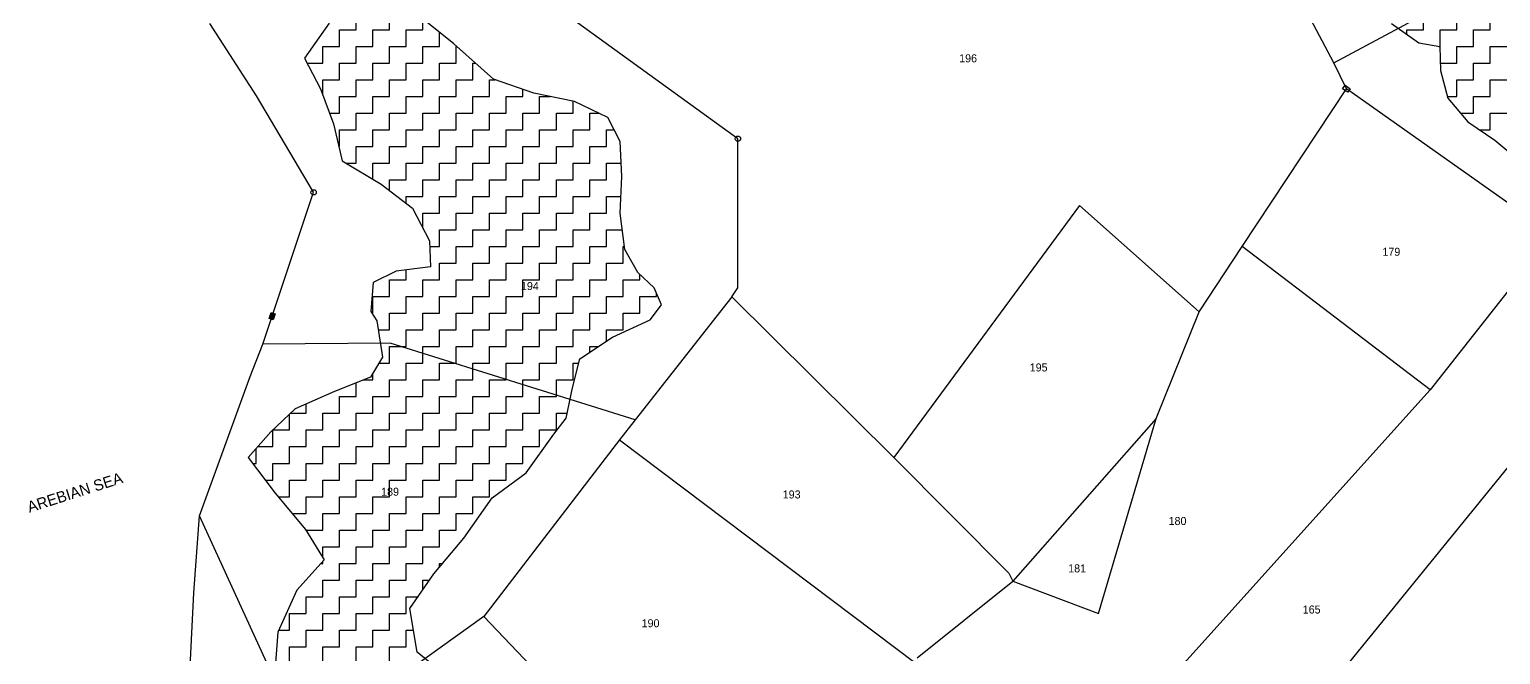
# Model space of a CAD drawing. Header units: metres. Extents: x 317022 to 318987, y 1871527 to 1873424.
# Drawn here: x 317022 to 317716, y 1872092 to 1872386 of the extents above; entities that cross this region are included whole.
import ezdxf

# ---------------------------------------------------------------- set-up
doc = ezdxf.new("R2010")
doc.units = ezdxf.units.M
for name, color, linetype in [('POLY_HATCH', 12, 'Continuous'), ('POLY_PARCEL', 6, 'Continuous'), ('TEXT_MAPOUT', 7, 'Continuous'), ('TEXT_PARCEL', 7, 'Continuous'), ('V_BOUND_LINE', 7, 'Continuous')]:
    doc.layers.add(name, color=color, linetype=linetype)
doc.styles.add('TEXT_MAP', font='')
doc.styles.get('TEXT_MAP').set_extended_font_data('Kruti Dev 050')

msp = doc.modelspace()

# ---------------------------------------------------------------- hatches: boundary and pattern name
msp.add_hatch(color=256).paths.add_polyline_path([(317138.09, 1872252.3), (317136.17, 1872252.94), (317135.25, 1872250.18), (317137.16, 1872249.53)])

# ---------------------------------------------------------------- linework, layer by layer
for points in [[(317642.71, 1872360.2), (317645.09, 1872358.51), (317643.92, 1872356.86), (317641.54, 1872358.55)], [(317135.25, 1872250.18), (317136.17, 1872252.94), (317138.09, 1872252.3), (317137.16, 1872249.53)]]:
    msp.add_lwpolyline(points, close=True)
for centre in [(317356.36, 1872334.96), (317156.25, 1872309.66)]:
    msp.add_circle(centre, 1.25)
at = {"layer": 'POLY_HATCH'}
for p, q in [((317163.56, 1872389.47), (317151.98, 1872372.89)), ((317222.15, 1872379.81), (317207.47, 1872391.62)), ((317664.65, 1872389.35), (317677.42, 1872380.17)), ((317241.13, 1872362.99), (317222.15, 1872379.81)), ((317677.42, 1872380.17), (317687.33, 1872378.38)), ((317687.33, 1872378.38), (317687.69, 1872367.05)), ((317151.98, 1872372.89), (317159.5, 1872358.46)), ((317687.69, 1872367.05), (317691.15, 1872354.05)), ((317260.1, 1872356.43), (317241.13, 1872362.99)), ((317159.5, 1872358.46), (317165.58, 1872341.89)), ((317279.31, 1872352.5), (317260.1, 1872356.43)), ((317691.15, 1872354.05), (317700.58, 1872342.96)), ((317294.95, 1872344.99), (317279.31, 1872352.5)), ((317165.58, 1872341.89), (317169.76, 1872324.59)), ((317300.79, 1872333.66), (317294.95, 1872344.99)), ((317700.58, 1872342.96), (317713.34, 1872334.25)), ((317301.63, 1872317.08), (317300.79, 1872333.66)), ((317713.34, 1872334.25), (317725.64, 1872324.12)), ((317169.76, 1872324.59), (317188.02, 1872313.5)), ((317188.02, 1872313.5), (317202.94, 1872302.17)), ((317300.79, 1872299.79), (317301.63, 1872317.08)), ((317202.94, 1872302.17), (317210.93, 1872286.79)), ((317303.06, 1872282.73), (317300.79, 1872299.79)), ((317210.93, 1872286.79), (317211.29, 1872274.5)), ((317309.15, 1872271.88), (317303.06, 1872282.73)), ((317195.18, 1872272.48), (317184.32, 1872267.11)), ((317211.29, 1872274.5), (317195.18, 1872272.48)), ((317316.9, 1872264.61), (317309.15, 1872271.88)), ((317184.32, 1872267.11), (317183.25, 1872253.39)), ((317320.37, 1872256.61), (317316.9, 1872264.61)), ((317315, 1872249.58), (317320.37, 1872256.61)), ((317183.25, 1872253.39), (317185.99, 1872248.98)), ((317297.21, 1872241.35), (317315, 1872249.58)), ((317185.99, 1872248.98), (317188.74, 1872231.93)), ((317281.82, 1872231.21), (317297.21, 1872241.35)), ((317188.74, 1872231.93), (317183.13, 1872222.51)), ((317278.36, 1872217.5), (317281.82, 1872231.21)), ((317183.13, 1872222.51), (317166.06, 1872215.71)), ((317166.06, 1872215.71), (317147.56, 1872207.48)), ((317275.38, 1872203.07), (317278.36, 1872217.5)), ((317147.56, 1872207.48), (317135.99, 1872196.63)), ((317269.53, 1872195.55), (317275.38, 1872203.07)), ((317135.99, 1872196.63), (317125.37, 1872184.58)), ((317256.52, 1872177.31), (317269.53, 1872195.55)), ((317125.37, 1872184.58), (317138.14, 1872167.77)), ((317240.41, 1872165.5), (317256.52, 1872177.31)), ((317138.14, 1872167.77), (317152.34, 1872150.71)), ((317227.16, 1872146.54), (317240.41, 1872165.5)), ((317152.34, 1872150.71), (317161.29, 1872136.28)), ((317212.96, 1872129.72), (317227.16, 1872146.54)), ((317161.29, 1872136.28), (317148.28, 1872122.09)), ((317201.62, 1872113.39), (317212.96, 1872129.72)), ((317148.28, 1872122.09), (317139.33, 1872102.17)), ((317205.09, 1872092.75), (317201.62, 1872113.39)), ((317139.33, 1872102.17), (317138.02, 1872083.45)), ((317219.53, 1872080.95), (317205.09, 1872092.75))]:
    msp.add_line(p, q, dxfattribs=at)
at = {"layer": 'POLY_HATCH', "linetype": 'Continuous'}
for p, q in [((317176.33, 1872386.32), (317176.33, 1872394.19)), ((317192.06, 1872386.32), (317192.06, 1872394.19)), ((317207.79, 1872386.32), (317207.79, 1872391.36)), ((317679.66, 1872386.32), (317679.66, 1872394.19)), ((317695.39, 1872386.32), (317695.39, 1872394.19)), ((317711.12, 1872386.32), (317711.12, 1872394.19)), ((317168.47, 1872386.32), (317176.33, 1872386.32)), ((317168.47, 1872378.46), (317168.47, 1872386.32)), ((317184.2, 1872386.32), (317192.06, 1872386.32)), ((317184.2, 1872378.46), (317184.2, 1872386.32)), ((317199.93, 1872386.32), (317207.79, 1872386.32)), ((317199.93, 1872378.46), (317199.93, 1872386.32)), ((317215.65, 1872378.46), (317215.65, 1872385.03)), ((317671.8, 1872386.32), (317679.66, 1872386.32)), ((317671.8, 1872384.21), (317671.8, 1872386.32)), ((317687.52, 1872386.32), (317695.39, 1872386.32)), ((317687.52, 1872378.46), (317687.52, 1872386.32)), ((317703.25, 1872386.32), (317711.12, 1872386.32)), ((317703.25, 1872378.46), (317703.25, 1872386.32)), ((317160.6, 1872378.46), (317168.47, 1872378.46)), ((317160.6, 1872370.59), (317160.6, 1872378.46)), ((317176.33, 1872378.46), (317184.2, 1872378.46)), ((317176.33, 1872370.59), (317176.33, 1872378.46)), ((317192.06, 1872378.46), (317199.93, 1872378.46)), ((317192.06, 1872370.59), (317192.06, 1872378.46)), ((317207.79, 1872378.46), (317215.65, 1872378.46)), ((317207.79, 1872370.59), (317207.79, 1872378.46)), ((317223.52, 1872378.46), (317223.68, 1872378.46)), ((317223.52, 1872370.59), (317223.52, 1872378.46)), ((317686.9, 1872378.46), (317687.52, 1872378.46)), ((317695.39, 1872378.46), (317703.25, 1872378.46)), ((317695.39, 1872370.59), (317695.39, 1872378.46)), ((317711.12, 1872378.46), (317718.98, 1872378.46)), ((317711.12, 1872370.59), (317711.12, 1872378.46)), ((317153.18, 1872370.59), (317160.6, 1872370.59)), ((317168.47, 1872370.59), (317176.33, 1872370.59)), ((317168.47, 1872362.73), (317168.47, 1872370.59)), ((317184.2, 1872370.59), (317192.06, 1872370.59)), ((317184.2, 1872362.73), (317184.2, 1872370.59)), ((317199.93, 1872370.59), (317207.79, 1872370.59)), ((317199.93, 1872362.73), (317199.93, 1872370.59)), ((317215.65, 1872370.59), (317223.52, 1872370.59)), ((317215.65, 1872362.73), (317215.65, 1872370.59)), ((317231.38, 1872370.59), (317232.55, 1872370.59)), ((317231.38, 1872362.73), (317231.38, 1872370.59)), ((317687.57, 1872370.59), (317695.39, 1872370.59)), ((317703.25, 1872370.59), (317711.12, 1872370.59)), ((317703.25, 1872362.73), (317703.25, 1872370.59)), ((317160.6, 1872362.73), (317168.47, 1872362.73)), ((317160.6, 1872355.45), (317160.6, 1872362.73)), ((317176.33, 1872362.73), (317184.2, 1872362.73)), ((317176.33, 1872354.86), (317176.33, 1872362.73)), ((317192.06, 1872362.73), (317199.93, 1872362.73)), ((317192.06, 1872354.86), (317192.06, 1872362.73)), ((317207.79, 1872362.73), (317215.65, 1872362.73)), ((317207.79, 1872354.86), (317207.79, 1872362.73)), ((317223.52, 1872362.73), (317231.38, 1872362.73)), ((317223.52, 1872354.86), (317223.52, 1872362.73)), ((317239.25, 1872362.73), (317241.9, 1872362.73)), ((317239.25, 1872354.86), (317239.25, 1872362.73)), ((317695.39, 1872362.73), (317703.25, 1872362.73)), ((317695.39, 1872354.86), (317695.39, 1872362.73)), ((317711.12, 1872362.73), (317718.98, 1872362.73)), ((317711.12, 1872354.86), (317711.12, 1872362.73)), ((317168.47, 1872354.86), (317176.33, 1872354.86)), ((317168.47, 1872347), (317168.47, 1872354.86)), ((317184.2, 1872354.86), (317192.06, 1872354.86)), ((317184.2, 1872347), (317184.2, 1872354.86)), ((317199.93, 1872354.86), (317207.79, 1872354.86)), ((317199.93, 1872347), (317199.93, 1872354.86)), ((317215.65, 1872354.86), (317223.52, 1872354.86)), ((317215.65, 1872347), (317215.65, 1872354.86)), ((317231.38, 1872354.86), (317239.25, 1872354.86)), ((317231.38, 1872347), (317231.38, 1872354.86)), ((317247.11, 1872354.86), (317254.98, 1872354.86)), ((317247.11, 1872347), (317247.11, 1872354.86)), ((317254.98, 1872354.86), (317254.98, 1872358.21)), ((317262.84, 1872354.86), (317267.77, 1872354.86)), ((317262.84, 1872347), (317262.84, 1872354.86)), ((317690.93, 1872354.86), (317695.39, 1872354.86)), ((317703.25, 1872354.86), (317711.12, 1872354.86)), ((317703.25, 1872347), (317703.25, 1872354.86)), ((317163.71, 1872347), (317168.47, 1872347)), ((317176.33, 1872347), (317184.2, 1872347)), ((317176.33, 1872339.13), (317176.33, 1872347)), ((317192.06, 1872347), (317199.93, 1872347)), ((317192.06, 1872339.13), (317192.06, 1872347)), ((317207.79, 1872347), (317215.65, 1872347)), ((317207.79, 1872339.13), (317207.79, 1872347)), ((317223.52, 1872347), (317231.38, 1872347)), ((317223.52, 1872339.13), (317223.52, 1872347)), ((317239.25, 1872347), (317247.11, 1872347)), ((317239.25, 1872339.13), (317239.25, 1872347)), ((317254.98, 1872347), (317262.84, 1872347)), ((317254.98, 1872339.13), (317254.98, 1872347)), ((317270.71, 1872347), (317278.57, 1872347)), ((317270.71, 1872339.13), (317270.71, 1872347)), ((317278.57, 1872347), (317278.57, 1872352.65)), ((317286.43, 1872347), (317290.76, 1872347)), ((317286.43, 1872339.13), (317286.43, 1872347)), ((317697.14, 1872347), (317703.25, 1872347)), ((317711.12, 1872347), (317718.98, 1872347)), ((317711.12, 1872339.13), (317711.12, 1872347)), ((317168.47, 1872339.13), (317176.33, 1872339.13)), ((317168.47, 1872331.27), (317168.47, 1872339.13)), ((317184.2, 1872339.13), (317192.06, 1872339.13)), ((317184.2, 1872331.27), (317184.2, 1872339.13)), ((317199.93, 1872339.13), (317207.79, 1872339.13)), ((317199.93, 1872331.27), (317199.93, 1872339.13)), ((317215.65, 1872339.13), (317223.52, 1872339.13)), ((317215.65, 1872331.27), (317215.65, 1872339.13)), ((317231.38, 1872339.13), (317239.25, 1872339.13)), ((317231.38, 1872331.27), (317231.38, 1872339.13)), ((317247.11, 1872339.13), (317254.98, 1872339.13)), ((317247.11, 1872331.27), (317247.11, 1872339.13)), ((317262.84, 1872339.13), (317270.71, 1872339.13)), ((317262.84, 1872331.27), (317262.84, 1872339.13)), ((317278.57, 1872339.13), (317286.43, 1872339.13)), ((317278.57, 1872331.27), (317278.57, 1872339.13)), ((317294.3, 1872339.13), (317297.97, 1872339.13)), ((317294.3, 1872331.27), (317294.3, 1872339.13)), ((317706.18, 1872339.13), (317711.12, 1872339.13)), ((317168.15, 1872331.27), (317168.47, 1872331.27)), ((317176.33, 1872331.27), (317184.2, 1872331.27)), ((317176.33, 1872323.41), (317176.33, 1872331.27)), ((317192.06, 1872331.27), (317199.93, 1872331.27)), ((317192.06, 1872323.41), (317192.06, 1872331.27)), ((317207.79, 1872331.27), (317215.65, 1872331.27)), ((317207.79, 1872323.41), (317207.79, 1872331.27)), ((317223.52, 1872331.27), (317231.38, 1872331.27)), ((317223.52, 1872323.41), (317223.52, 1872331.27)), ((317239.25, 1872331.27), (317247.11, 1872331.27)), ((317239.25, 1872323.41), (317239.25, 1872331.27)), ((317254.98, 1872331.27), (317262.84, 1872331.27)), ((317254.98, 1872323.41), (317254.98, 1872331.27)), ((317270.71, 1872331.27), (317278.57, 1872331.27)), ((317270.71, 1872323.41), (317270.71, 1872331.27)), ((317286.43, 1872331.27), (317294.3, 1872331.27)), ((317286.43, 1872323.41), (317286.43, 1872331.27)), ((317171.72, 1872323.41), (317176.33, 1872323.41)), ((317184.2, 1872323.41), (317192.06, 1872323.41)), ((317184.2, 1872315.82), (317184.2, 1872323.41)), ((317199.93, 1872323.41), (317207.79, 1872323.41)), ((317199.93, 1872315.54), (317199.93, 1872323.41)), ((317215.65, 1872323.41), (317223.52, 1872323.41)), ((317215.65, 1872315.54), (317215.65, 1872323.41)), ((317231.38, 1872323.41), (317239.25, 1872323.41)), ((317231.38, 1872315.54), (317231.38, 1872323.41)), ((317247.11, 1872323.41), (317254.98, 1872323.41)), ((317247.11, 1872315.54), (317247.11, 1872323.41)), ((317262.84, 1872323.41), (317270.71, 1872323.41)), ((317262.84, 1872315.54), (317262.84, 1872323.41)), ((317278.57, 1872323.41), (317286.43, 1872323.41)), ((317278.57, 1872315.54), (317278.57, 1872323.41)), ((317294.3, 1872323.41), (317301.31, 1872323.41)), ((317294.3, 1872315.54), (317294.3, 1872323.41)), ((317192.06, 1872315.54), (317199.93, 1872315.54)), ((317192.06, 1872310.43), (317192.06, 1872315.54)), ((317207.79, 1872315.54), (317215.65, 1872315.54)), ((317207.79, 1872307.68), (317207.79, 1872315.54)), ((317223.52, 1872315.54), (317231.38, 1872315.54)), ((317223.52, 1872307.68), (317223.52, 1872315.54)), ((317239.25, 1872315.54), (317247.11, 1872315.54)), ((317239.25, 1872307.68), (317239.25, 1872315.54)), ((317254.98, 1872315.54), (317262.84, 1872315.54)), ((317254.98, 1872307.68), (317254.98, 1872315.54)), ((317270.71, 1872315.54), (317278.57, 1872315.54)), ((317270.71, 1872307.68), (317270.71, 1872315.54)), ((317286.43, 1872315.54), (317294.3, 1872315.54)), ((317286.43, 1872307.68), (317286.43, 1872315.54)), ((317199.93, 1872307.68), (317207.79, 1872307.68)), ((317199.93, 1872304.46), (317199.93, 1872307.68)), ((317215.65, 1872307.68), (317223.52, 1872307.68)), ((317215.65, 1872299.81), (317215.65, 1872307.68)), ((317231.38, 1872307.68), (317239.25, 1872307.68)), ((317231.38, 1872299.81), (317231.38, 1872307.68)), ((317247.11, 1872307.68), (317254.98, 1872307.68)), ((317247.11, 1872299.81), (317247.11, 1872307.68)), ((317262.84, 1872307.68), (317270.71, 1872307.68)), ((317262.84, 1872299.81), (317262.84, 1872307.68)), ((317278.57, 1872307.68), (317286.43, 1872307.68)), ((317278.57, 1872299.81), (317278.57, 1872307.68)), ((317294.3, 1872307.68), (317301.18, 1872307.68)), ((317294.3, 1872299.81), (317294.3, 1872307.68)), ((317207.79, 1872299.81), (317215.65, 1872299.81)), ((317207.79, 1872292.83), (317207.79, 1872299.81)), ((317223.52, 1872299.81), (317231.38, 1872299.81)), ((317223.52, 1872291.95), (317223.52, 1872299.81)), ((317239.25, 1872299.81), (317247.11, 1872299.81)), ((317239.25, 1872291.95), (317239.25, 1872299.81)), ((317254.98, 1872299.81), (317262.84, 1872299.81)), ((317254.98, 1872291.95), (317254.98, 1872299.81)), ((317270.71, 1872299.81), (317278.57, 1872299.81)), ((317270.71, 1872291.95), (317270.71, 1872299.81)), ((317286.43, 1872299.81), (317294.3, 1872299.81)), ((317286.43, 1872291.95), (317286.43, 1872299.81)), ((317215.65, 1872291.95), (317223.52, 1872291.95)), ((317215.65, 1872284.08), (317215.65, 1872291.95)), ((317231.38, 1872291.95), (317239.25, 1872291.95)), ((317231.38, 1872284.08), (317231.38, 1872291.95)), ((317247.11, 1872291.95), (317254.98, 1872291.95)), ((317247.11, 1872284.08), (317247.11, 1872291.95)), ((317262.84, 1872291.95), (317270.71, 1872291.95)), ((317262.84, 1872284.08), (317262.84, 1872291.95)), ((317278.57, 1872291.95), (317286.43, 1872291.95)), ((317278.57, 1872284.08), (317278.57, 1872291.95)), ((317294.3, 1872291.95), (317301.84, 1872291.95)), ((317294.3, 1872284.08), (317294.3, 1872291.95)), ((317211.01, 1872284.08), (317215.65, 1872284.08)), ((317223.52, 1872284.08), (317231.38, 1872284.08)), ((317223.52, 1872276.22), (317223.52, 1872284.08)), ((317239.25, 1872284.08), (317247.11, 1872284.08)), ((317239.25, 1872276.22), (317239.25, 1872284.08)), ((317254.98, 1872284.08), (317262.84, 1872284.08)), ((317254.98, 1872276.22), (317254.98, 1872284.08)), ((317270.71, 1872284.08), (317278.57, 1872284.08)), ((317270.71, 1872276.22), (317270.71, 1872284.08)), ((317286.43, 1872284.08), (317294.3, 1872284.08)), ((317286.43, 1872276.22), (317286.43, 1872284.08)), ((317302.16, 1872284.08), (317302.88, 1872284.08)), ((317302.16, 1872276.22), (317302.16, 1872284.08)), ((317199.93, 1872268.35), (317199.93, 1872273.07)), ((317215.65, 1872276.22), (317223.52, 1872276.22)), ((317215.65, 1872268.35), (317215.65, 1872276.22)), ((317231.38, 1872276.22), (317239.25, 1872276.22)), ((317231.38, 1872268.35), (317231.38, 1872276.22)), ((317247.11, 1872276.22), (317254.98, 1872276.22)), ((317247.11, 1872268.35), (317247.11, 1872276.22)), ((317262.84, 1872276.22), (317270.71, 1872276.22)), ((317262.84, 1872268.35), (317262.84, 1872276.22)), ((317278.57, 1872276.22), (317286.43, 1872276.22)), ((317278.57, 1872268.35), (317278.57, 1872276.22)), ((317294.3, 1872276.22), (317302.16, 1872276.22)), ((317294.3, 1872268.35), (317294.3, 1872276.22)), ((317310.03, 1872268.35), (317310.03, 1872271.05)), ((317192.06, 1872268.35), (317199.93, 1872268.35)), ((317192.06, 1872260.49), (317192.06, 1872268.35)), ((317207.79, 1872268.35), (317215.65, 1872268.35)), ((317207.79, 1872260.49), (317207.79, 1872268.35)), ((317223.52, 1872268.35), (317231.38, 1872268.35)), ((317223.52, 1872260.49), (317223.52, 1872268.35)), ((317239.25, 1872268.35), (317247.11, 1872268.35)), ((317239.25, 1872260.49), (317239.25, 1872268.35)), ((317254.98, 1872268.35), (317262.84, 1872268.35)), ((317254.98, 1872260.49), (317254.98, 1872268.35)), ((317270.71, 1872268.35), (317278.57, 1872268.35)), ((317270.71, 1872260.49), (317270.71, 1872268.35)), ((317286.43, 1872268.35), (317294.3, 1872268.35)), ((317286.43, 1872260.49), (317286.43, 1872268.35)), ((317302.16, 1872268.35), (317310.03, 1872268.35)), ((317302.16, 1872260.49), (317302.16, 1872268.35)), ((317184.2, 1872260.49), (317192.06, 1872260.49)), ((317184.2, 1872252.62), (317184.2, 1872260.49)), ((317199.93, 1872260.49), (317207.79, 1872260.49)), ((317199.93, 1872252.62), (317199.93, 1872260.49)), ((317215.65, 1872260.49), (317223.52, 1872260.49)), ((317215.65, 1872252.62), (317215.65, 1872260.49)), ((317231.38, 1872260.49), (317239.25, 1872260.49)), ((317231.38, 1872252.62), (317231.38, 1872260.49)), ((317247.11, 1872260.49), (317254.98, 1872260.49)), ((317247.11, 1872252.62), (317247.11, 1872260.49)), ((317262.84, 1872260.49), (317270.71, 1872260.49)), ((317262.84, 1872252.62), (317262.84, 1872260.49)), ((317278.57, 1872260.49), (317286.43, 1872260.49)), ((317278.57, 1872252.62), (317278.57, 1872260.49)), ((317294.3, 1872260.49), (317302.16, 1872260.49)), ((317294.3, 1872252.62), (317294.3, 1872260.49)), ((317310.03, 1872260.49), (317317.89, 1872260.49)), ((317310.03, 1872252.62), (317310.03, 1872260.49)), ((317317.89, 1872260.49), (317317.89, 1872262.32)), ((317183.73, 1872252.62), (317184.2, 1872252.62)), ((317192.06, 1872252.62), (317199.93, 1872252.62)), ((317192.06, 1872244.76), (317192.06, 1872252.62)), ((317207.79, 1872252.62), (317215.65, 1872252.62)), ((317207.79, 1872244.76), (317207.79, 1872252.62)), ((317223.52, 1872252.62), (317231.38, 1872252.62)), ((317223.52, 1872244.76), (317223.52, 1872252.62)), ((317239.25, 1872252.62), (317247.11, 1872252.62)), ((317239.25, 1872244.76), (317239.25, 1872252.62)), ((317254.98, 1872252.62), (317262.84, 1872252.62)), ((317254.98, 1872244.76), (317254.98, 1872252.62)), ((317270.71, 1872252.62), (317278.57, 1872252.62)), ((317270.71, 1872244.76), (317270.71, 1872252.62)), ((317286.43, 1872252.62), (317294.3, 1872252.62)), ((317286.43, 1872244.76), (317286.43, 1872252.62)), ((317302.16, 1872252.62), (317310.03, 1872252.62)), ((317302.16, 1872244.76), (317302.16, 1872252.62)), ((317186.67, 1872244.76), (317192.06, 1872244.76)), ((317199.93, 1872244.76), (317207.79, 1872244.76)), ((317199.93, 1872236.9), (317199.93, 1872244.76)), ((317215.65, 1872244.76), (317223.52, 1872244.76)), ((317215.65, 1872236.9), (317215.65, 1872244.76)), ((317231.38, 1872244.76), (317239.25, 1872244.76)), ((317231.38, 1872236.9), (317231.38, 1872244.76)), ((317247.11, 1872244.76), (317254.98, 1872244.76)), ((317247.11, 1872236.9), (317247.11, 1872244.76)), ((317262.84, 1872244.76), (317270.71, 1872244.76)), ((317262.84, 1872236.9), (317262.84, 1872244.76)), ((317278.57, 1872244.76), (317286.43, 1872244.76)), ((317278.57, 1872236.9), (317278.57, 1872244.76)), ((317294.3, 1872244.76), (317302.16, 1872244.76)), ((317294.3, 1872239.43), (317294.3, 1872244.76)), ((317192.06, 1872236.9), (317199.93, 1872236.9)), ((317192.06, 1872229.03), (317192.06, 1872236.9)), ((317207.79, 1872236.9), (317215.65, 1872236.9)), ((317207.79, 1872229.03), (317207.79, 1872236.9)), ((317223.52, 1872236.9), (317231.38, 1872236.9)), ((317223.52, 1872229.03), (317223.52, 1872236.9)), ((317239.25, 1872236.9), (317247.11, 1872236.9)), ((317239.25, 1872229.03), (317239.25, 1872236.9)), ((317254.98, 1872236.9), (317262.84, 1872236.9)), ((317254.98, 1872229.03), (317254.98, 1872236.9)), ((317270.71, 1872236.9), (317278.57, 1872236.9)), ((317270.71, 1872229.03), (317270.71, 1872236.9)), ((317286.43, 1872236.9), (317290.45, 1872236.9)), ((317286.43, 1872234.25), (317286.43, 1872236.9)), ((317187.01, 1872229.03), (317192.06, 1872229.03)), ((317199.93, 1872229.03), (317207.79, 1872229.03)), ((317199.93, 1872221.17), (317199.93, 1872229.03)), ((317215.65, 1872229.03), (317223.52, 1872229.03)), ((317215.65, 1872221.17), (317215.65, 1872229.03)), ((317231.38, 1872229.03), (317239.25, 1872229.03)), ((317231.38, 1872221.17), (317231.38, 1872229.03)), ((317247.11, 1872229.03), (317254.98, 1872229.03)), ((317247.11, 1872221.17), (317247.11, 1872229.03)), ((317262.84, 1872229.03), (317270.71, 1872229.03)), ((317262.84, 1872221.17), (317262.84, 1872229.03)), ((317278.57, 1872229.03), (317281.27, 1872229.03)), ((317278.57, 1872221.17), (317278.57, 1872229.03)), ((317184.2, 1872221.17), (317184.2, 1872224.3)), ((317176.33, 1872213.3), (317176.33, 1872219.8)), ((317179.76, 1872221.17), (317184.2, 1872221.17)), ((317192.06, 1872221.17), (317199.93, 1872221.17)), ((317192.06, 1872213.3), (317192.06, 1872221.17)), ((317207.79, 1872221.17), (317215.65, 1872221.17)), ((317207.79, 1872213.3), (317207.79, 1872221.17)), ((317223.52, 1872221.17), (317231.38, 1872221.17)), ((317223.52, 1872213.3), (317223.52, 1872221.17)), ((317239.25, 1872221.17), (317247.11, 1872221.17)), ((317239.25, 1872213.3), (317239.25, 1872221.17)), ((317254.98, 1872221.17), (317262.84, 1872221.17)), ((317254.98, 1872213.3), (317254.98, 1872221.17)), ((317270.71, 1872221.17), (317278.57, 1872221.17)), ((317270.71, 1872213.3), (317270.71, 1872221.17)), ((317152.74, 1872205.44), (317152.74, 1872209.78)), ((317168.47, 1872213.3), (317176.33, 1872213.3)), ((317168.47, 1872205.44), (317168.47, 1872213.3)), ((317184.2, 1872213.3), (317192.06, 1872213.3)), ((317184.2, 1872205.44), (317184.2, 1872213.3)), ((317199.93, 1872213.3), (317207.79, 1872213.3)), ((317199.93, 1872205.44), (317199.93, 1872213.3)), ((317215.65, 1872213.3), (317223.52, 1872213.3)), ((317215.65, 1872205.44), (317215.65, 1872213.3)), ((317231.38, 1872213.3), (317239.25, 1872213.3)), ((317231.38, 1872205.44), (317231.38, 1872213.3)), ((317247.11, 1872213.3), (317254.98, 1872213.3)), ((317247.11, 1872205.44), (317247.11, 1872213.3)), ((317262.84, 1872213.3), (317270.71, 1872213.3)), ((317262.84, 1872205.44), (317262.84, 1872213.3)), ((317144.87, 1872197.57), (317144.87, 1872204.96)), ((317145.39, 1872205.44), (317152.74, 1872205.44)), ((317160.6, 1872205.44), (317168.47, 1872205.44)), ((317160.6, 1872197.57), (317160.6, 1872205.44)), ((317176.33, 1872205.44), (317184.2, 1872205.44)), ((317176.33, 1872197.57), (317176.33, 1872205.44)), ((317192.06, 1872205.44), (317199.93, 1872205.44)), ((317192.06, 1872197.57), (317192.06, 1872205.44)), ((317207.79, 1872205.44), (317215.65, 1872205.44)), ((317207.79, 1872197.57), (317207.79, 1872205.44)), ((317223.52, 1872205.44), (317231.38, 1872205.44)), ((317223.52, 1872197.57), (317223.52, 1872205.44)), ((317239.25, 1872205.44), (317247.11, 1872205.44)), ((317239.25, 1872197.57), (317239.25, 1872205.44)), ((317254.98, 1872205.44), (317262.84, 1872205.44)), ((317254.98, 1872197.57), (317254.98, 1872205.44)), ((317270.71, 1872205.44), (317275.87, 1872205.44)), ((317270.71, 1872197.57), (317270.71, 1872205.44)), ((317137.01, 1872197.57), (317144.87, 1872197.57)), ((317137.01, 1872189.71), (317137.01, 1872197.57)), ((317152.74, 1872197.57), (317160.6, 1872197.57)), ((317152.74, 1872189.71), (317152.74, 1872197.57)), ((317168.47, 1872197.57), (317176.33, 1872197.57)), ((317168.47, 1872189.71), (317168.47, 1872197.57)), ((317184.2, 1872197.57), (317192.06, 1872197.57)), ((317184.2, 1872189.71), (317184.2, 1872197.57)), ((317199.93, 1872197.57), (317207.79, 1872197.57)), ((317199.93, 1872189.71), (317199.93, 1872197.57)), ((317215.65, 1872197.57), (317223.52, 1872197.57)), ((317215.65, 1872189.71), (317215.65, 1872197.57)), ((317231.38, 1872197.57), (317239.25, 1872197.57)), ((317231.38, 1872189.71), (317231.38, 1872197.57)), ((317247.11, 1872197.57), (317254.98, 1872197.57)), ((317247.11, 1872189.71), (317247.11, 1872197.57)), ((317262.84, 1872197.57), (317270.71, 1872197.57)), ((317262.84, 1872189.71), (317262.84, 1872197.57)), ((317129.14, 1872181.84), (317129.14, 1872188.87)), ((317129.89, 1872189.71), (317137.01, 1872189.71)), ((317144.87, 1872189.71), (317152.74, 1872189.71)), ((317144.87, 1872181.84), (317144.87, 1872189.71)), ((317160.6, 1872189.71), (317168.47, 1872189.71)), ((317160.6, 1872181.84), (317160.6, 1872189.71)), ((317176.33, 1872189.71), (317184.2, 1872189.71)), ((317176.33, 1872181.84), (317176.33, 1872189.71)), ((317192.06, 1872189.71), (317199.93, 1872189.71)), ((317192.06, 1872181.84), (317192.06, 1872189.71)), ((317207.79, 1872189.71), (317215.65, 1872189.71)), ((317207.79, 1872181.84), (317207.79, 1872189.71)), ((317223.52, 1872189.71), (317231.38, 1872189.71)), ((317223.52, 1872181.84), (317223.52, 1872189.71)), ((317239.25, 1872189.71), (317247.11, 1872189.71)), ((317239.25, 1872181.84), (317239.25, 1872189.71)), ((317254.98, 1872189.71), (317262.84, 1872189.71)), ((317254.98, 1872181.84), (317254.98, 1872189.71)), ((317127.45, 1872181.84), (317129.14, 1872181.84)), ((317137.01, 1872181.84), (317144.87, 1872181.84)), ((317137.01, 1872173.98), (317137.01, 1872181.84)), ((317152.74, 1872181.84), (317160.6, 1872181.84)), ((317152.74, 1872173.98), (317152.74, 1872181.84)), ((317168.47, 1872181.84), (317176.33, 1872181.84)), ((317168.47, 1872173.98), (317168.47, 1872181.84)), ((317184.2, 1872181.84), (317192.06, 1872181.84)), ((317184.2, 1872173.98), (317184.2, 1872181.84)), ((317199.93, 1872181.84), (317207.79, 1872181.84)), ((317199.93, 1872173.98), (317199.93, 1872181.84)), ((317215.65, 1872181.84), (317223.52, 1872181.84)), ((317215.65, 1872173.98), (317215.65, 1872181.84)), ((317231.38, 1872181.84), (317239.25, 1872181.84)), ((317231.38, 1872173.98), (317231.38, 1872181.84)), ((317247.11, 1872181.84), (317254.98, 1872181.84)), ((317247.11, 1872173.98), (317247.11, 1872181.84)), ((317133.42, 1872173.98), (317137.01, 1872173.98)), ((317144.87, 1872173.98), (317152.74, 1872173.98)), ((317144.87, 1872166.12), (317144.87, 1872173.98)), ((317160.6, 1872173.98), (317168.47, 1872173.98)), ((317160.6, 1872166.12), (317160.6, 1872173.98)), ((317176.33, 1872173.98), (317184.2, 1872173.98)), ((317176.33, 1872166.12), (317176.33, 1872173.98)), ((317192.06, 1872173.98), (317199.93, 1872173.98)), ((317192.06, 1872166.12), (317192.06, 1872173.98)), ((317207.79, 1872173.98), (317215.65, 1872173.98)), ((317207.79, 1872166.12), (317207.79, 1872173.98)), ((317223.52, 1872173.98), (317231.38, 1872173.98)), ((317223.52, 1872166.12), (317223.52, 1872173.98)), ((317239.25, 1872173.98), (317247.11, 1872173.98)), ((317239.25, 1872166.12), (317239.25, 1872173.98)), ((317139.51, 1872166.12), (317144.87, 1872166.12)), ((317152.74, 1872166.12), (317160.6, 1872166.12)), ((317152.74, 1872158.25), (317152.74, 1872166.12)), ((317168.47, 1872166.12), (317176.33, 1872166.12)), ((317168.47, 1872158.25), (317168.47, 1872166.12)), ((317184.2, 1872166.12), (317192.06, 1872166.12)), ((317184.2, 1872158.25), (317184.2, 1872166.12)), ((317199.93, 1872166.12), (317207.79, 1872166.12)), ((317199.93, 1872158.25), (317199.93, 1872166.12)), ((317215.65, 1872166.12), (317223.52, 1872166.12)), ((317215.65, 1872158.25), (317215.65, 1872166.12)), ((317231.38, 1872166.12), (317239.25, 1872166.12)), ((317231.38, 1872158.25), (317231.38, 1872166.12)), ((317146.06, 1872158.25), (317152.74, 1872158.25)), ((317160.6, 1872158.25), (317168.47, 1872158.25)), ((317160.6, 1872150.39), (317160.6, 1872158.25)), ((317176.33, 1872158.25), (317184.2, 1872158.25)), ((317176.33, 1872150.39), (317176.33, 1872158.25)), ((317192.06, 1872158.25), (317199.93, 1872158.25)), ((317192.06, 1872150.39), (317192.06, 1872158.25)), ((317207.79, 1872158.25), (317215.65, 1872158.25)), ((317207.79, 1872150.39), (317207.79, 1872158.25)), ((317223.52, 1872158.25), (317231.38, 1872158.25)), ((317223.52, 1872150.39), (317223.52, 1872158.25)), ((317152.74, 1872150.39), (317160.6, 1872150.39)), ((317152.74, 1872150.07), (317152.74, 1872150.39)), ((317168.47, 1872150.39), (317176.33, 1872150.39)), ((317168.47, 1872142.52), (317168.47, 1872150.39)), ((317184.2, 1872150.39), (317192.06, 1872150.39)), ((317184.2, 1872142.52), (317184.2, 1872150.39)), ((317199.93, 1872150.39), (317207.79, 1872150.39)), ((317199.93, 1872142.52), (317199.93, 1872150.39)), ((317215.65, 1872150.39), (317223.52, 1872150.39)), ((317215.65, 1872142.52), (317215.65, 1872150.39)), ((317160.6, 1872142.52), (317168.47, 1872142.52)), ((317160.6, 1872137.39), (317160.6, 1872142.52)), ((317176.33, 1872142.52), (317184.2, 1872142.52)), ((317176.33, 1872134.66), (317176.33, 1872142.52)), ((317192.06, 1872142.52), (317199.93, 1872142.52)), ((317192.06, 1872134.66), (317192.06, 1872142.52)), ((317207.79, 1872142.52), (317215.65, 1872142.52)), ((317207.79, 1872134.66), (317207.79, 1872142.52)), ((317223.52, 1872142.52), (317223.77, 1872142.52)), ((317223.52, 1872142.22), (317223.52, 1872142.52)), ((317159.8, 1872134.66), (317160.6, 1872134.66)), ((317160.6, 1872134.66), (317160.6, 1872135.53)), ((317168.47, 1872134.66), (317176.33, 1872134.66)), ((317168.47, 1872126.79), (317168.47, 1872134.66)), ((317184.2, 1872134.66), (317192.06, 1872134.66)), ((317184.2, 1872126.79), (317184.2, 1872134.66)), ((317199.93, 1872134.66), (317207.79, 1872134.66)), ((317199.93, 1872126.79), (317199.93, 1872134.66)), ((317215.65, 1872134.66), (317217.13, 1872134.66)), ((317215.65, 1872132.91), (317215.65, 1872134.66)), ((317152.59, 1872126.79), (317152.74, 1872126.79)), ((317152.74, 1872126.79), (317152.74, 1872126.95)), ((317160.6, 1872126.79), (317168.47, 1872126.79)), ((317160.6, 1872118.93), (317160.6, 1872126.79)), ((317176.33, 1872126.79), (317184.2, 1872126.79)), ((317176.33, 1872118.93), (317176.33, 1872126.79)), ((317192.06, 1872126.79), (317199.93, 1872126.79)), ((317192.06, 1872118.93), (317192.06, 1872126.79)), ((317207.79, 1872126.79), (317210.93, 1872126.79)), ((317207.79, 1872122.27), (317207.79, 1872126.79)), ((317152.74, 1872118.93), (317160.6, 1872118.93)), ((317152.74, 1872111.06), (317152.74, 1872118.93)), ((317168.47, 1872118.93), (317176.33, 1872118.93)), ((317168.47, 1872111.06), (317168.47, 1872118.93)), ((317184.2, 1872118.93), (317192.06, 1872118.93)), ((317184.2, 1872111.06), (317184.2, 1872118.93)), ((317199.93, 1872118.93), (317205.47, 1872118.93)), ((317199.93, 1872111.06), (317199.93, 1872118.93)), ((317144.87, 1872111.06), (317152.74, 1872111.06)), ((317144.87, 1872103.2), (317144.87, 1872111.06)), ((317160.6, 1872111.06), (317168.47, 1872111.06)), ((317160.6, 1872103.2), (317160.6, 1872111.06)), ((317176.33, 1872111.06), (317184.2, 1872111.06)), ((317176.33, 1872103.2), (317176.33, 1872111.06)), ((317192.06, 1872111.06), (317199.93, 1872111.06)), ((317192.06, 1872103.2), (317192.06, 1872111.06)), ((317139.79, 1872103.2), (317144.87, 1872103.2)), ((317152.74, 1872103.2), (317160.6, 1872103.2)), ((317152.74, 1872095.33), (317152.74, 1872103.2)), ((317168.47, 1872103.2), (317176.33, 1872103.2)), ((317168.47, 1872095.33), (317168.47, 1872103.2)), ((317184.2, 1872103.2), (317192.06, 1872103.2)), ((317184.2, 1872095.33), (317184.2, 1872103.2)), ((317199.93, 1872103.2), (317203.33, 1872103.2)), ((317199.93, 1872095.33), (317199.93, 1872103.2)), ((317144.87, 1872095.33), (317152.74, 1872095.33)), ((317144.87, 1872087.47), (317144.87, 1872095.33)), ((317160.6, 1872095.33), (317168.47, 1872095.33)), ((317160.6, 1872087.47), (317160.6, 1872095.33)), ((317176.33, 1872095.33), (317184.2, 1872095.33)), ((317176.33, 1872087.47), (317176.33, 1872095.33)), ((317192.06, 1872095.33), (317199.93, 1872095.33)), ((317192.06, 1872087.47), (317192.06, 1872095.33))]:
    msp.add_line(p, q, dxfattribs=at)
at = {"layer": 'POLY_PARCEL'}
for p, q in [((317637.32, 1872370.71), (317558.8, 1872519.1)), ((317356.36, 1872334.96), (317251.85, 1872410.55)), ((317637.32, 1872370.71), (317707.93, 1872408.64)), ((317643.32, 1872358.53), (317637.32, 1872370.71)), ((317594.18, 1872284.04), (317643.32, 1872358.53)), ((317734.67, 1872293.87), (317643.32, 1872358.53)), ((317356.33, 1872264.64), (317356.36, 1872334.96)), ((317517.5, 1872303.47), (317429.92, 1872184.52)), ((317573.94, 1872253.28), (317517.5, 1872303.47)), ((317573.94, 1872253.28), (317594.18, 1872284.04)), ((317682.76, 1872216.5), (317594.18, 1872284.04)), ((317740.57, 1872289.88), (317682.76, 1872216.5)), ((317353.53, 1872260.36), (317356.33, 1872264.64)), ((317353.53, 1872260.36), (317307.83, 1872202.42)), ((317429.92, 1872184.52), (317353.53, 1872260.36)), ((317553.55, 1872202.96), (317573.94, 1872253.28)), ((317192.36, 1872238.51), (317132.23, 1872237.99)), ((317307.83, 1872202.42), (317192.36, 1872238.51)), ((317524.07, 1872040.22), (317682.76, 1872216.5)), ((317567.88, 1871993.66), (317749.6, 1872217)), ((317307.83, 1872202.42), (317300.57, 1872193)), ((317553.55, 1872202.96), (317485.99, 1872126.31)), ((317526.39, 1872111.1), (317553.55, 1872202.96)), ((317300.57, 1872193), (317236.49, 1872109.55)), ((317300.57, 1872193), (317440.48, 1872087.42)), ((317429.92, 1872184.52), (317484.16, 1872130.1)), ((317151.9, 1872048.99), (317102.42, 1872157.13)), ((317440.92, 1872090.04), (317485.99, 1872126.31)), ((317484.16, 1872130.1), (317485.99, 1872126.31)), ((317485.99, 1872126.31), (317526.39, 1872111.1)), ((317236.49, 1872109.55), (317151.9, 1872048.99)), ((317236.49, 1872109.55), (317282.17, 1872061.79))]:
    msp.add_line(p, q, dxfattribs=at)
at = {"layer": 'V_BOUND_LINE'}
for p, q in [((317129.33, 1872355.11), (317107.27, 1872389.24)), ((317156.25, 1872309.66), (317129.33, 1872355.11)), ((317132.23, 1872237.99), (317156.25, 1872309.66)), ((317126.27, 1872222.84), (317132.23, 1872237.99)), ((317102.42, 1872157.13), (317126.27, 1872222.84)), ((317099.69, 1872120.7), (317102.42, 1872157.13)), ((317096.29, 1872050.23), (317099.69, 1872120.7))]:
    msp.add_line(p, q, dxfattribs=at)

# ---------------------------------------------------------------- texts
at = {"layer": 'TEXT_MAPOUT'}
msp.add_text('AREBIAN SEA', height=5.243, rotation=17.73369, dxfattribs=at).set_placement((317022.2, 1872158.51))
at = {"layer": 'TEXT_PARCEL', "style": 'TEXT_MAP'}
for s, p in [('196', (317460.68, 1872370.97)), ('179', (317660.3, 1872279.74)), ('194', (317254.02, 1872263.56)), ('195', (317493.95, 1872225.19)), ('189', (317188.08, 1872166.56)), ('193', (317377.47, 1872165.28)), ('180', (317559.45, 1872152.77)), ('181', (317512.1, 1872130.4)), ('165', (317622.71, 1872111.01)), ('190', (317310.93, 1872104.54))]:
    msp.add_text(s, height=3.775, dxfattribs=at).set_placement(p)

doc.saveas('drawing.dxf')
